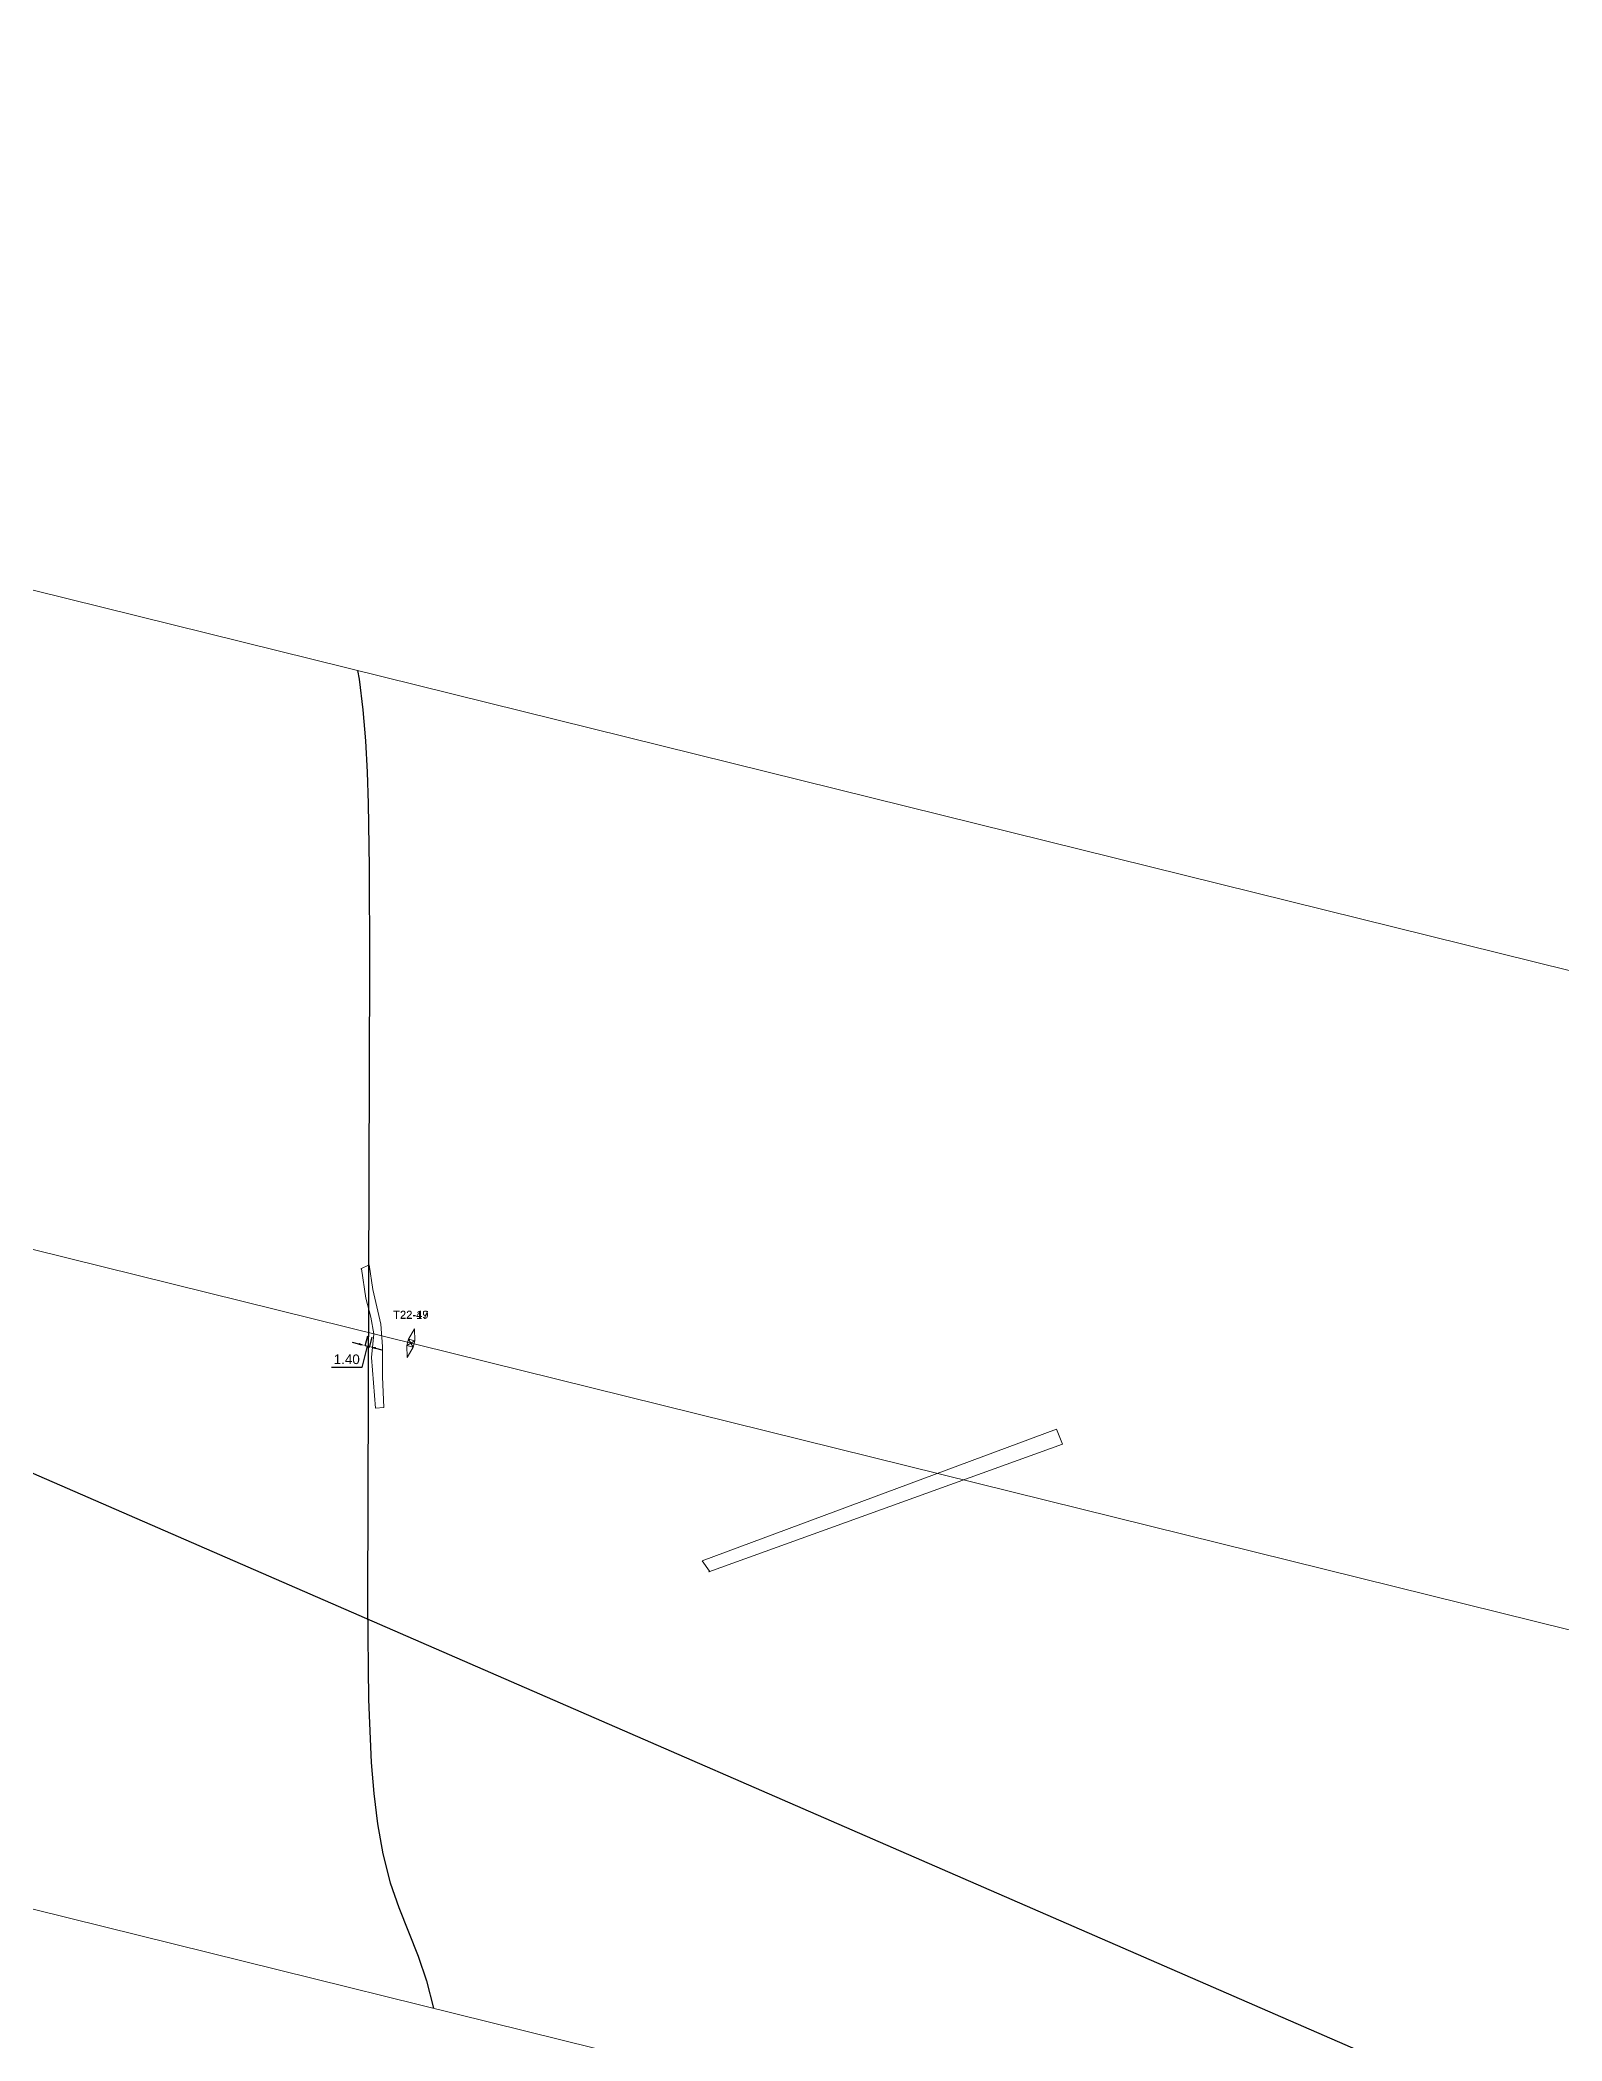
# Model space of a CAD drawing. Header units: metres. Extents: x -4 to 509425, y 7549 to 4732445.
# Drawn here: x 494878 to 495354, y 4717183 to 4717808 of the extents above; entities that cross this region are included whole.
import ezdxf

# ---------------------------------------------------------------- set-up
doc = ezdxf.new("R2010")
doc.units = ezdxf.units.M
doc.header["$LTSCALE"] = 0.01
doc.header["$MEASUREMENT"] = 0
doc.header["$PDMODE"] = 35
doc.header["$PDSIZE"] = -1.5
doc.layers.get('0').update_dxf_attribs({"lineweight": 0})
for name, color, linetype, lineweight in [('---contorno', 7, 'Continuous', 0), ('Apoyos__ptw_', 7, 'Continuous', 0), ('Cañada real vía verde camino o similar__ptw_', 32, 'Continuous', 0), ('Denominación apoyos__ptw_', 7, 'Continuous', 0), ('LEAR TRAMOS AEREOS', 2, 'Continuous', 0)]:
    doc.layers.add(name, color=color, linetype=linetype, lineweight=lineweight)
doc.layers.add('cauces CHE', color=4, linetype='Continuous')
doc.layers.add('Cruces no definidos proyecto', color=3, linetype='Continuous')
doc.styles.get("Standard").update_dxf_attribs({"font": 'arial.ttf'})
doc.dimstyles.new('SOLARIA', dxfattribs={"dimtxt": 3, "dimasz": 2, "dimexe": 0.25, "dimexo": 1, "dimgap": 1, "dimtad": 1, "dimtih": 1, "dimtoh": 1, "dimzin": 0, "dimdsep": 46, "dimtxsty": 'Standard', "dimcen": 0, "dimclrt": 256, "dimadec": 4, "dimazin": 0, "dimtfac": 1, "dimtofl": 0, "dimtmove": 1, "dimatfit": 2, "dimfxl": 3, "dimfxlon": 1, "dimtfillclr": 256, "dimtolj": 1, "dimtzin": 0, "dimarcsym": 0})

# ---------------------------------------------------------------- blocks, each defined once
blk = doc.blocks.new('*D43')
at = {"layer": '---contorno', "color": 0, "lineweight": -2, "transparency": 16777216}
for p, q in [((494980.17, 4717403.32), (494979.39, 4717400.17)), ((494981.53, 4717402.98), (494980.75, 4717399.83)), ((494977.51, 4717400.89), (494975.57, 4717401.37)), ((494980.13, 4717400.24), (494978.48, 4717393.56)), ((494979.45, 4717400.41), (494980.81, 4717400.07)), ((494982.75, 4717399.59), (494984.69, 4717399.11)), ((494978.48, 4717393.56), (494968.98, 4717393.56))]:
    blk.add_line(p, q, dxfattribs=at)
at = {"layer": '---contorno', "color": 0, "transparency": 16777216}
for points in [[(494977.59, 4717401.21), (494977.43, 4717400.56), (494979.45, 4717400.41)], [(494982.83, 4717399.92), (494982.67, 4717399.27), (494980.81, 4717400.07)]]:
    blk.add_solid(points, dxfattribs=at)
at = {"layer": 'Defpoints', "color": 0, "transparency": 16777216}
for p in [(494980.45, 4717404.45), (494981.81, 4717404.11), (494980.81, 4717400.07)]:
    blk.add_point(p, dxfattribs=at)
at = {"layer": '---contorno', "transparency": 16777216, "insert": (494973.73, 4717396.1), "char_height": 3, "attachment_point": 5}
blk.add_mtext('\\A1;1.40', dxfattribs=at)
blk = doc.blocks.new('veintidos')
at = {"layer": 'Apoyos__ptw_', "linetype": 'Continuous', "flags": 128}
blk.add_lwpolyline([(494994.86, 4717405.63), (494993.03, 4717402.38), (494994.97, 4717401.9), (494992.55, 4717400.44), (494994.49, 4717399.95), (494992.65, 4717396.7), (494992.55, 4717400.44), (494993.03, 4717402.38), (494994.49, 4717399.95), (494994.97, 4717401.9)], close=True, dxfattribs=at)
at = {"layer": 'Cañada real vía verde camino o similar__ptw_', "linetype": 'Continuous', "flags": 128}
for points in [[(494978.32, 4717424.34), (494978.15, 4717424.34), (494978.15, 4717424.34), (494978.15, 4717424.34), (494978.15, 4717424.34), (494978.15, 4717424.34), (494978.15, 4717424.34), (494978.15, 4717424.34), (494978.15, 4717424.34), (494978.15, 4717424.34), (494978.15, 4717424.34), (494978.15, 4717424.34), (494978.15, 4717424.34), (494978.15, 4717424.34), (494978.15, 4717424.34), (494978.15, 4717424.34), (494978.15, 4717424.34), (494978.15, 4717424.34), (494978.15, 4717424.34), (494978.15, 4717424.34), (494978.15, 4717424.34), (494978.15, 4717424.34), (494978.15, 4717424.34), (494978.15, 4717424.34), (494978.15, 4717424.34), (494978.15, 4717424.34), (494978.15, 4717424.34), (494978.15, 4717424.34), (494978.15, 4717424.34), (494978.15, 4717424.34), (494978.15, 4717424.34), (494978.15, 4717424.34), (494978.15, 4717424.34), (494978.15, 4717424.34), (494978.15, 4717424.34), (494978.15, 4717424.34), (494978.15, 4717424.34), (494978.15, 4717424.34), (494978.15, 4717424.34), (494978.15, 4717424.34), (494978.15, 4717424.34), (494978.15, 4717424.34), (494978.15, 4717424.34), (494978.15, 4717424.34), (494978.15, 4717424.34), (494978.15, 4717424.34), (494978.15, 4717424.34), (494978.15, 4717424.34), (494978.15, 4717424.34), (494978.15, 4717424.34), (494978.15, 4717424.34), (494978.15, 4717424.34), (494978.15, 4717424.34), (494980.72, 4717425.62), (494980.72, 4717425.62), (494980.72, 4717425.62), (494980.72, 4717425.62), (494980.72, 4717425.62), (494980.72, 4717425.62), (494980.72, 4717425.62), (494980.72, 4717425.62), (494980.72, 4717425.62), (494980.72, 4717425.62), (494980.72, 4717425.62), (494980.72, 4717425.62), (494980.72, 4717425.62), (494980.72, 4717425.62), (494980.72, 4717425.62), (494980.72, 4717425.62), (494980.72, 4717425.62), (494980.72, 4717425.62), (494980.72, 4717425.62), (494980.72, 4717425.62), (494980.72, 4717425.62), (494980.72, 4717425.62), (494980.72, 4717425.62), (494980.72, 4717425.62), (494980.72, 4717425.62), (494980.72, 4717425.62), (494980.72, 4717425.62), (494980.72, 4717425.62), (494980.72, 4717425.62), (494980.72, 4717425.62), (494980.72, 4717425.62), (494980.72, 4717425.62), (494980.72, 4717425.62), (494980.72, 4717425.62), (494980.72, 4717425.62), (494980.72, 4717425.62), (494980.72, 4717425.62), (494981.92, 4717417.91), (494984.4, 4717407.04), (494984.4, 4717407.04), (494984.4, 4717407.04), (494984.4, 4717407.04), (494984.92, 4717400.1), (494984.92, 4717400.1), (494984.92, 4717390.59), (494985.34, 4717381.09), (494985.34, 4717381.09), (494985.34, 4717381.09), (494985.34, 4717381.09), (494985.34, 4717381.09), (494985.34, 4717381.09), (494985.34, 4717381.09), (494985.34, 4717381.09), (494985.34, 4717381.09), (494985.34, 4717381.09), (494985.34, 4717381.09), (494985.34, 4717381.09), (494985.34, 4717381.09), (494985.34, 4717381.09), (494985.34, 4717381.09), (494985.34, 4717381.09), (494985.34, 4717381.09), (494985.34, 4717381.09), (494985.34, 4717381.09), (494985.34, 4717381.09), (494985.34, 4717381.09), (494985.34, 4717381.09), (494985.34, 4717381.09), (494985.34, 4717381.09), (494985.34, 4717381.09), (494985.34, 4717381.09), (494985.34, 4717381.09), (494985.34, 4717381.09), (494985.34, 4717381.09), (494985.34, 4717381.09), (494982.69, 4717380.83), (494982.69, 4717380.83), (494982.69, 4717380.83), (494982.69, 4717380.83), (494982.69, 4717380.83), (494982.69, 4717380.83), (494982.69, 4717380.83), (494982.69, 4717380.83), (494982.69, 4717380.83), (494982.69, 4717380.83), (494982.69, 4717380.83), (494982.69, 4717380.83), (494982.69, 4717380.83), (494982.69, 4717380.83), (494982.69, 4717380.83), (494982.69, 4717380.83), (494982.69, 4717380.83), (494982.69, 4717380.83), (494982.69, 4717380.83), (494982.69, 4717380.83), (494982.69, 4717380.83), (494982.69, 4717380.83), (494982.69, 4717380.83), (494982.69, 4717380.83), (494982.69, 4717380.83), (494982.69, 4717380.83), (494982.69, 4717380.83), (494982.69, 4717380.83), (494982.69, 4717380.83), (494982.69, 4717380.83), (494982.69, 4717380.83), (494981.49, 4717396.67), (494981.49, 4717396.67), (494981.49, 4717396.67), (494981.49, 4717396.67), (494982.17, 4717404.04), (494981.23, 4717409.26), (494979.69, 4717415.17), (494979.69, 4717415.17), (494979.69, 4717415.17), (494978.32, 4717424.34)], [(494978.32, 4717424.34), (494978.15, 4717424.34), (494978.15, 4717424.34), (494978.15, 4717424.34), (494978.15, 4717424.34), (494978.15, 4717424.34), (494978.15, 4717424.34), (494978.15, 4717424.34), (494978.15, 4717424.34), (494978.15, 4717424.34), (494978.15, 4717424.34), (494978.15, 4717424.34), (494978.15, 4717424.34), (494978.15, 4717424.34), (494978.15, 4717424.34), (494978.15, 4717424.34), (494978.15, 4717424.34), (494978.15, 4717424.34), (494978.15, 4717424.34), (494978.15, 4717424.34), (494978.15, 4717424.34), (494978.15, 4717424.34), (494978.15, 4717424.34), (494978.15, 4717424.34), (494978.15, 4717424.34), (494978.15, 4717424.34), (494978.15, 4717424.34), (494978.15, 4717424.34), (494978.15, 4717424.34), (494978.15, 4717424.34), (494978.15, 4717424.34), (494978.15, 4717424.34), (494978.15, 4717424.34), (494978.15, 4717424.34), (494978.15, 4717424.34), (494978.15, 4717424.34), (494978.15, 4717424.34), (494978.15, 4717424.34), (494978.15, 4717424.34), (494978.15, 4717424.34), (494978.15, 4717424.34), (494978.15, 4717424.34), (494978.15, 4717424.34), (494978.15, 4717424.34), (494978.15, 4717424.34), (494978.15, 4717424.34), (494978.15, 4717424.34), (494978.15, 4717424.34), (494978.15, 4717424.34), (494978.15, 4717424.34), (494978.15, 4717424.34), (494978.15, 4717424.34), (494978.15, 4717424.34), (494980.72, 4717425.62), (494980.72, 4717425.62), (494980.72, 4717425.62), (494980.72, 4717425.62), (494980.72, 4717425.62), (494980.72, 4717425.62), (494980.72, 4717425.62), (494980.72, 4717425.62), (494980.72, 4717425.62), (494980.72, 4717425.62), (494980.72, 4717425.62), (494980.72, 4717425.62), (494980.72, 4717425.62), (494980.72, 4717425.62), (494980.72, 4717425.62), (494980.72, 4717425.62), (494980.72, 4717425.62), (494980.72, 4717425.62), (494980.72, 4717425.62), (494980.72, 4717425.62), (494980.72, 4717425.62), (494980.72, 4717425.62), (494980.72, 4717425.62), (494980.72, 4717425.62), (494980.72, 4717425.62), (494980.72, 4717425.62), (494980.72, 4717425.62), (494980.72, 4717425.62), (494980.72, 4717425.62), (494980.72, 4717425.62), (494980.72, 4717425.62), (494980.72, 4717425.62), (494980.72, 4717425.62), (494980.72, 4717425.62), (494980.72, 4717425.62), (494980.72, 4717425.62), (494980.72, 4717425.62), (494981.92, 4717417.91), (494984.4, 4717407.04), (494984.4, 4717407.04), (494984.4, 4717407.04), (494984.4, 4717407.04), (494984.92, 4717400.1), (494984.92, 4717400.1), (494984.92, 4717390.59), (494985.34, 4717381.09), (494985.34, 4717381.09), (494985.34, 4717381.09), (494985.34, 4717381.09), (494985.34, 4717381.09), (494985.34, 4717381.09), (494985.34, 4717381.09), (494985.34, 4717381.09), (494985.34, 4717381.09), (494985.34, 4717381.09), (494985.34, 4717381.09), (494985.34, 4717381.09), (494985.34, 4717381.09), (494985.34, 4717381.09), (494985.34, 4717381.09), (494985.34, 4717381.09), (494985.34, 4717381.09), (494985.34, 4717381.09), (494985.34, 4717381.09), (494985.34, 4717381.09), (494985.34, 4717381.09), (494985.34, 4717381.09), (494985.34, 4717381.09), (494985.34, 4717381.09), (494985.34, 4717381.09), (494985.34, 4717381.09), (494985.34, 4717381.09), (494985.34, 4717381.09), (494985.34, 4717381.09), (494985.34, 4717381.09), (494982.69, 4717380.83), (494982.69, 4717380.83), (494982.69, 4717380.83), (494982.69, 4717380.83), (494982.69, 4717380.83), (494982.69, 4717380.83), (494982.69, 4717380.83), (494982.69, 4717380.83), (494982.69, 4717380.83), (494982.69, 4717380.83), (494982.69, 4717380.83), (494982.69, 4717380.83), (494982.69, 4717380.83), (494982.69, 4717380.83), (494982.69, 4717380.83), (494982.69, 4717380.83), (494982.69, 4717380.83), (494982.69, 4717380.83), (494982.69, 4717380.83), (494982.69, 4717380.83), (494982.69, 4717380.83), (494982.69, 4717380.83), (494982.69, 4717380.83), (494982.69, 4717380.83), (494982.69, 4717380.83), (494982.69, 4717380.83), (494982.69, 4717380.83), (494982.69, 4717380.83), (494982.69, 4717380.83), (494982.69, 4717380.83), (494982.69, 4717380.83), (494981.49, 4717396.67), (494981.49, 4717396.67), (494981.49, 4717396.67), (494981.49, 4717396.67), (494982.17, 4717404.04), (494981.23, 4717409.26), (494979.69, 4717415.17), (494979.69, 4717415.17), (494979.69, 4717415.17), (494978.32, 4717424.34)], [(495086.92, 4717329.7), (495087.09, 4717329.87), (495084.86, 4717333.13), (495084.86, 4717333.13), (495084.86, 4717333.13), (495084.86, 4717333.13), (495084.86, 4717333.13), (495084.86, 4717333.13), (495084.86, 4717333.13), (495084.86, 4717333.13), (495084.86, 4717333.13), (495084.86, 4717333.13), (495084.86, 4717333.13), (495084.86, 4717333.13), (495084.86, 4717333.13), (495084.86, 4717333.13), (495084.86, 4717333.13), (495084.86, 4717333.13), (495084.86, 4717333.13), (495084.86, 4717333.13), (495084.86, 4717333.13), (495084.86, 4717333.13), (495084.86, 4717333.13), (495084.86, 4717333.13), (495084.86, 4717333.13), (495084.86, 4717333.13), (495084.86, 4717333.13), (495084.86, 4717333.13), (495084.86, 4717333.13), (495084.86, 4717333.13), (495084.86, 4717333.13), (495084.86, 4717333.13), (495084.86, 4717333.13), (495084.86, 4717333.13), (495084.86, 4717333.13), (495084.86, 4717333.13), (495084.86, 4717333.13), (495084.86, 4717333.13), (495195.51, 4717374.24), (495195.51, 4717374.24), (495195.51, 4717374.24), (495195.51, 4717374.24), (495195.51, 4717374.24), (495195.51, 4717374.24), (495195.51, 4717374.24), (495195.51, 4717374.24), (495195.51, 4717374.24), (495195.51, 4717374.24), (495195.51, 4717374.24), (495195.51, 4717374.24), (495195.51, 4717374.24), (495195.51, 4717374.24), (495195.51, 4717374.24), (495195.51, 4717374.24), (495195.51, 4717374.24), (495195.51, 4717374.24), (495195.51, 4717374.24), (495195.51, 4717374.24), (495195.51, 4717374.24), (495195.51, 4717374.24), (495195.51, 4717374.24), (495195.51, 4717374.24), (495195.51, 4717374.24), (495195.51, 4717374.24), (495195.51, 4717374.24), (495195.51, 4717374.24), (495195.51, 4717374.24), (495195.51, 4717374.24), (495197.4, 4717369.61), (495197.4, 4717369.61), (495197.4, 4717369.61), (495197.4, 4717369.61), (495197.4, 4717369.61), (495197.4, 4717369.61), (495197.4, 4717369.61), (495197.4, 4717369.61), (495197.4, 4717369.61), (495197.4, 4717369.61), (495197.4, 4717369.61), (495197.4, 4717369.61), (495197.4, 4717369.61), (495197.4, 4717369.61), (495197.4, 4717369.61), (495197.4, 4717369.61), (495197.4, 4717369.61), (495197.4, 4717369.61), (495197.4, 4717369.61), (495197.4, 4717369.61), (495197.4, 4717369.61), (495197.4, 4717369.61), (495197.4, 4717369.61), (495197.4, 4717369.61), (495197.4, 4717369.61), (495197.4, 4717369.61), (495197.4, 4717369.61), (495197.4, 4717369.61), (495197.4, 4717369.61), (495197.4, 4717369.61), (495197.4, 4717369.61), (495197.4, 4717369.61), (495086.92, 4717329.7), (495086.92, 4717329.7), (495086.92, 4717329.7), (495086.92, 4717329.7), (495086.92, 4717329.7), (495086.92, 4717329.7), (495086.92, 4717329.7), (495086.92, 4717329.7), (495086.92, 4717329.7), (495086.92, 4717329.7), (495086.92, 4717329.7), (495086.92, 4717329.7), (495086.92, 4717329.7), (495086.92, 4717329.7), (495086.92, 4717329.7), (495086.92, 4717329.7), (495086.92, 4717329.7), (495086.92, 4717329.7), (495086.92, 4717329.7), (495086.92, 4717329.7), (495086.92, 4717329.7), (495086.92, 4717329.7), (495086.92, 4717329.7), (495086.92, 4717329.7), (495086.92, 4717329.7), (495086.92, 4717329.7), (495086.92, 4717329.7), (495086.92, 4717329.7), (495086.92, 4717329.7), (495086.92, 4717329.7), (495086.92, 4717329.7), (495086.92, 4717329.7), (495086.92, 4717329.7), (495086.92, 4717329.7), (495086.92, 4717329.7), (495086.92, 4717329.7), (495086.92, 4717329.7), (495086.92, 4717329.7), (495086.92, 4717329.7), (495086.92, 4717329.7), (495086.92, 4717329.7), (495086.92, 4717329.7), (495086.92, 4717329.7), (495086.92, 4717329.7), (495086.92, 4717329.7), (495086.92, 4717329.7), (495086.92, 4717329.7), (495086.92, 4717329.7), (495086.92, 4717329.7), (495086.92, 4717329.7), (495086.92, 4717329.7), (495086.92, 4717329.7), (495086.92, 4717329.7)], [(495086.92, 4717329.7), (495087.09, 4717329.87), (495084.86, 4717333.13), (495084.86, 4717333.13), (495084.86, 4717333.13), (495084.86, 4717333.13), (495084.86, 4717333.13), (495084.86, 4717333.13), (495084.86, 4717333.13), (495084.86, 4717333.13), (495084.86, 4717333.13), (495084.86, 4717333.13), (495084.86, 4717333.13), (495084.86, 4717333.13), (495084.86, 4717333.13), (495084.86, 4717333.13), (495084.86, 4717333.13), (495084.86, 4717333.13), (495084.86, 4717333.13), (495084.86, 4717333.13), (495084.86, 4717333.13), (495084.86, 4717333.13), (495084.86, 4717333.13), (495084.86, 4717333.13), (495084.86, 4717333.13), (495084.86, 4717333.13), (495084.86, 4717333.13), (495084.86, 4717333.13), (495084.86, 4717333.13), (495084.86, 4717333.13), (495084.86, 4717333.13), (495084.86, 4717333.13), (495084.86, 4717333.13), (495084.86, 4717333.13), (495084.86, 4717333.13), (495084.86, 4717333.13), (495084.86, 4717333.13), (495084.86, 4717333.13), (495195.51, 4717374.24), (495195.51, 4717374.24), (495195.51, 4717374.24), (495195.51, 4717374.24), (495195.51, 4717374.24), (495195.51, 4717374.24), (495195.51, 4717374.24), (495195.51, 4717374.24), (495195.51, 4717374.24), (495195.51, 4717374.24), (495195.51, 4717374.24), (495195.51, 4717374.24), (495195.51, 4717374.24), (495195.51, 4717374.24), (495195.51, 4717374.24), (495195.51, 4717374.24), (495195.51, 4717374.24), (495195.51, 4717374.24), (495195.51, 4717374.24), (495195.51, 4717374.24), (495195.51, 4717374.24), (495195.51, 4717374.24), (495195.51, 4717374.24), (495195.51, 4717374.24), (495195.51, 4717374.24), (495195.51, 4717374.24), (495195.51, 4717374.24), (495195.51, 4717374.24), (495195.51, 4717374.24), (495195.51, 4717374.24), (495197.4, 4717369.61), (495197.4, 4717369.61), (495197.4, 4717369.61), (495197.4, 4717369.61), (495197.4, 4717369.61), (495197.4, 4717369.61), (495197.4, 4717369.61), (495197.4, 4717369.61), (495197.4, 4717369.61), (495197.4, 4717369.61), (495197.4, 4717369.61), (495197.4, 4717369.61), (495197.4, 4717369.61), (495197.4, 4717369.61), (495197.4, 4717369.61), (495197.4, 4717369.61), (495197.4, 4717369.61), (495197.4, 4717369.61), (495197.4, 4717369.61), (495197.4, 4717369.61), (495197.4, 4717369.61), (495197.4, 4717369.61), (495197.4, 4717369.61), (495197.4, 4717369.61), (495197.4, 4717369.61), (495197.4, 4717369.61), (495197.4, 4717369.61), (495197.4, 4717369.61), (495197.4, 4717369.61), (495197.4, 4717369.61), (495197.4, 4717369.61), (495197.4, 4717369.61), (495086.92, 4717329.7), (495086.92, 4717329.7), (495086.92, 4717329.7), (495086.92, 4717329.7), (495086.92, 4717329.7), (495086.92, 4717329.7), (495086.92, 4717329.7), (495086.92, 4717329.7), (495086.92, 4717329.7), (495086.92, 4717329.7), (495086.92, 4717329.7), (495086.92, 4717329.7), (495086.92, 4717329.7), (495086.92, 4717329.7), (495086.92, 4717329.7), (495086.92, 4717329.7), (495086.92, 4717329.7), (495086.92, 4717329.7), (495086.92, 4717329.7), (495086.92, 4717329.7), (495086.92, 4717329.7), (495086.92, 4717329.7), (495086.92, 4717329.7), (495086.92, 4717329.7), (495086.92, 4717329.7), (495086.92, 4717329.7), (495086.92, 4717329.7), (495086.92, 4717329.7), (495086.92, 4717329.7), (495086.92, 4717329.7), (495086.92, 4717329.7), (495086.92, 4717329.7), (495086.92, 4717329.7), (495086.92, 4717329.7), (495086.92, 4717329.7), (495086.92, 4717329.7), (495086.92, 4717329.7), (495086.92, 4717329.7), (495086.92, 4717329.7), (495086.92, 4717329.7), (495086.92, 4717329.7), (495086.92, 4717329.7), (495086.92, 4717329.7), (495086.92, 4717329.7), (495086.92, 4717329.7), (495086.92, 4717329.7), (495086.92, 4717329.7), (495086.92, 4717329.7), (495086.92, 4717329.7), (495086.92, 4717329.7), (495086.92, 4717329.7), (495086.92, 4717329.7), (495086.92, 4717329.7)]]:
    blk.add_lwpolyline(points, dxfattribs=at)
at = {"layer": 'Denominación apoyos__ptw_', "linetype": 'Continuous', "insert": (494993.76, 4717408.77), "char_height": 2.5, "attachment_point": 8, "line_spacing_factor": 0.5}
blk.add_mtext('T22-49', dxfattribs=at)

msp = doc.modelspace()

# ---------------------------------------------------------------- linework, layer by layer
at = {"color": 5}
msp.add_lwpolyline([(484900.497, 4718140.211), (490826.186, 4717645.711), (493296.683, 4718027.126), (496567.966, 4717217.654), (499084.795, 4718098.371), (500600.958, 4718460.832), (501582.427, 4719465.787), (501620.207, 4720722.559), (502019.92, 4720707.42), (501976.306, 4719296.597), (500827.332, 4718103.33), (496587.583, 4716800.735), (493278.454, 4717619.573), (490840.266, 4717243.146), (484895.504, 4717739.237)], dxfattribs=at)
at = {"layer": 'Apoyos__ptw_', "color": 2, "linetype": 'Continuous', "flags": 128}
msp.add_lwpolyline([(494992.67, 4717396.687), (494994.505, 4717399.941), (494992.564, 4717400.422), (494994.985, 4717401.883), (494993.044, 4717402.363), (494994.879, 4717405.618), (494994.985, 4717401.883), (494994.505, 4717399.941), (494993.044, 4717402.363), (494992.564, 4717400.422)], close=True, dxfattribs=at)
at = {"layer": 'cauces CHE'}
msp.add_lwpolyline([(494977.133, 4717611.302), (494977.608, 4717608.619), (494978.766, 4717599.087), (494979.559, 4717589.406), (494980.089, 4717579.617), (494980.429, 4717569.751), (494980.754, 4717549.876), (494980.813, 4717519.892), (494980.184, 4717319.622), (494980.555, 4717289.776), (494981.416, 4717270.133), (494982.204, 4717260.459), (494983.355, 4717250.936), (494985, 4717241.617), (494987.31, 4717232.574), (494989.986, 4717224.843), (494996.007, 4717209.66), (494998.684, 4717201.93), (495000.872, 4717193.364)], dxfattribs=at)
at = {"layer": 'Cruces no definidos proyecto'}
msp.add_lwpolyline([(494502.901, 4717522.618), (504279.564, 4713269.168)], dxfattribs=at)
at = {"layer": 'LEAR TRAMOS AEREOS'}
msp.add_lwpolyline([(481062.712, 4718241.102), (483591.469, 4718147.65), (483728.167, 4717871.383), (484898.001, 4717939.724), (490833.226, 4717444.429), (493287.568, 4717823.35), (496577.774, 4717009.194), (499139.875, 4717905.754), (500649.776, 4718244.084)], dxfattribs=at)

# ---------------------------------------------------------------- block references
msp.add_blockref('veintidos', (0, 0))

# ---------------------------------------------------------------- texts
at = {"layer": 'Denominación apoyos__ptw_', "color": 2, "linetype": 'Continuous', "insert": (494993.774, 4717408.752), "char_height": 2.5, "attachment_point": 8, "line_spacing_factor": 0.5}
msp.add_mtext('T22-17', dxfattribs=at)

# ---------------------------------------------------------------- dimensions: what is measured, and where the dimension line sits
at = {"layer": '---contorno'}
dim = msp.add_aligned_dim(p1=(494980.451, 4717404.449), p2=(494981.806, 4717404.114), distance=-4.163, dimstyle='SOLARIA', dxfattribs=at)
dim.commit()
dim.dimension.update_dxf_attribs({"geometry": '*D43', "text_midpoint": (494977.476, 4717396.096)})

doc.saveas('drawing.dxf')
